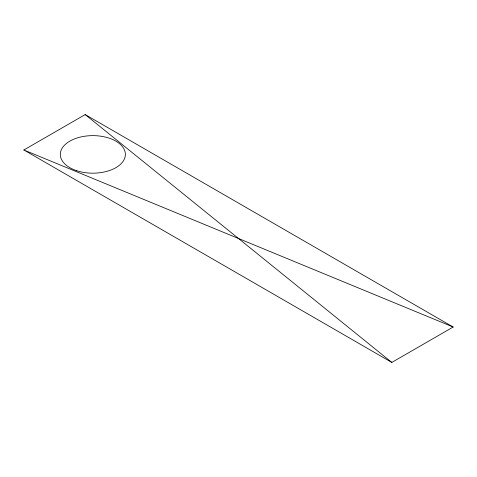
<?xml version="1.0" encoding="UTF-8"?>
<svg xmlns="http://www.w3.org/2000/svg" width="477" height="477" viewBox="0 0 477 477"><rect width="100%" height="100%" fill="white"/><g stroke="black" fill="none" stroke-linecap="round" stroke-linejoin="round"><path stroke-width="0.72" d="M23.85 149.981L85.18 114.575L453.15 327.019L391.82 362.425L23.85 149.981L453.15 327.019M85.18 114.575L391.82 362.425M76.582 170.671A32.525 18.776 0 0 0 125.368 154.405A32.525 18.776 0 0 0 76.582 138.145A32.525 18.776 0 0 0 76.582 170.671"/></g></svg>
